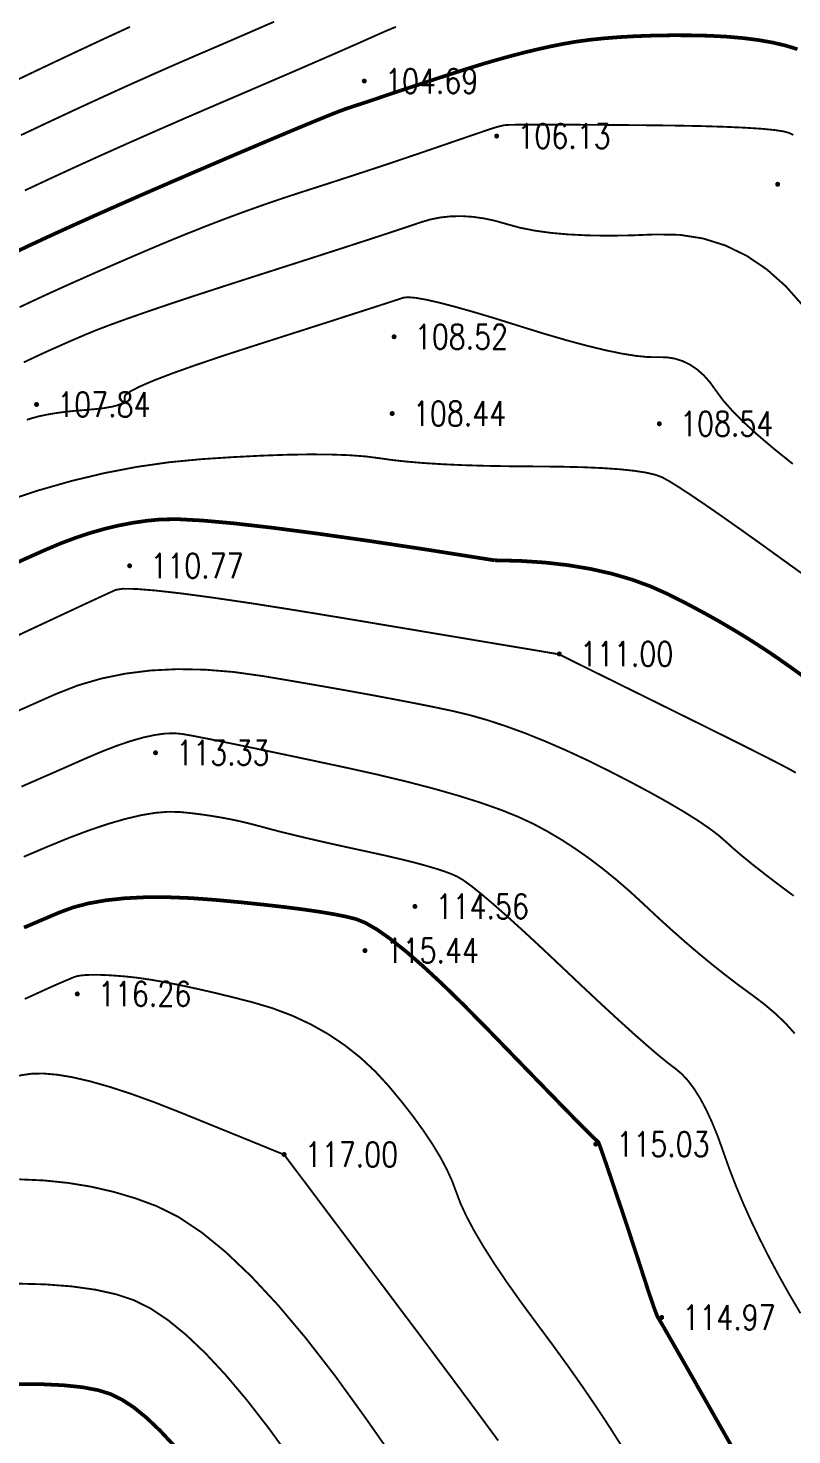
# Model space of a CAD drawing. Extents: x 532522 to 2902776, y -101917278 to 111238625.
# Drawn here: x 1189989 to 1220888, y 2896632 to 2953545 of the extents above; entities that cross this region are included whole.
import ezdxf
from ezdxf.enums import TextEntityAlignment as Align

# ---------------------------------------------------------------- set-up
doc = ezdxf.new("R2010")
doc.units = 0
doc.header["$LTSCALE"] = 1000
doc.header["$MEASUREMENT"] = 0
doc.layers.get('0').update_dxf_attribs({"linetype": 'CONTINUOUS'})
doc.layers.add('Õ÷μØºìÏß', color=20, linetype='CONTINUOUS')
doc.layers.add('新地形图', color=7, linetype='CONTINUOUS')
doc.styles.add('HZ', font='rs', dxfattribs={"width": 0.8, "bigfont": 'hztxt'})

# ---------------------------------------------------------------- blocks, each defined once
blk = doc.blocks.new('GC200')
at = {"linetype": 'Continuous', "const_width": 0.2, "flags": 128}
blk.add_lwpolyline([(-0.1, 0, 1), (0.1, 0, 1)], format="xyb", close=True, dxfattribs=at)
blk = doc.blocks.new('A$C22E77CCE')
at = {"layer": '新地形图', "color": 53, "linetype": 'Continuous', "flags": 128}
for points, const_width in [([(317555, 325661), (318837, 326272), (320026, 326833), (321124, 327346), (322129, 327809)], 75), ([(317714, 323425), (318850, 323962), (319959, 324480), (321040, 324978), (322093, 325457), (323119, 325915), (324117, 326355), (325088, 326774), (326045, 327185), (327001, 327599), (327956, 328016)], 75), ([(317874, 321189), (318864, 321653), (319892, 322127), (320956, 322611), (322058, 323104), (323196, 323607), (324372, 324120), (325585, 324643), (326764, 325148), (327837, 325610), (328805, 326027), (329667, 326401), (330424, 326730), (331075, 327016), (331620, 327257), (332060, 327454), (332460, 327631), (332884, 327809)], 75), ([(317952, 311909), (318201, 311988), (318479, 312060), (318788, 312124), (319127, 312181), (319496, 312231), (319896, 312273), (320326, 312308), (320740, 312344), (321092, 312386), (321382, 312437), (321610, 312494), (321776, 312559), (321880, 312632), (321922, 312712), (321902, 312800), (321940, 312913), (322155, 313069), (322548, 313269), (323118, 313512), (323866, 313798), (324791, 314127), (325894, 314500), (327174, 314915), (328465, 315328), (329602, 315692), (330585, 316007), (331413, 316274), (332086, 316491), (332605, 316659), (332970, 316778), (333180, 316848), (333370, 316870), (333674, 316845), (334091, 316773), (334622, 316653), (335267, 316486), (336026, 316272), (336899, 316011), (337885, 315702), (338886, 315391), (339800, 315125), (340629, 314902), (341372, 314723), (342029, 314587), (342600, 314496), (343085, 314448), (343485, 314444), (343833, 314439), (344166, 314386), (344483, 314287), (344785, 314141), (345071, 313947), (345342, 313707), (345597, 313420), (345836, 313086), (346115, 312705), (346490, 312280), (346960, 311809), (347525, 311292), (348186, 310731), (348942, 310124)], 75), ([(349744, 305379), (348720, 306117), (347722, 306836), (346828, 307474), (346039, 308030), (345354, 308504), (344772, 308897), (344295, 309208), (343923, 309437), (343654, 309585), (343384, 309686), (343007, 309773), (342524, 309847), (341933, 309909), (341235, 309957), (340431, 309992), (339519, 310014), (338501, 310023), (337465, 310031), (336500, 310048), (335605, 310075), (334782, 310112), (334030, 310159), (333349, 310216), (332738, 310282), (332199, 310359), (331646, 310429), (330994, 310478), (330243, 310505), (329394, 310511), (328446, 310495), (327399, 310457), (326253, 310398), (325009, 310317), (323710, 310193), (322401, 310005), (321082, 309752), (319754, 309434), (318415, 309052), (317066, 308605)], 75), ([(336861, 306226), (334192, 306648), (331803, 307009), (329695, 307308), (327868, 307545), (326322, 307721), (325058, 307835), (324074, 307888), (323371, 307879), (322806, 307825), (322237, 307743), (321664, 307633), (321087, 307495), (320505, 307329), (319918, 307134), (319328, 306912), (318733, 306661), (318119, 306388), (317472, 306097)], 150), ([(316903, 302864), (317996, 303377), (318946, 303821), (319753, 304198), (320417, 304508), (320938, 304749), (321316, 304923), (321551, 305030), (321839, 305075), (322377, 305066), (323163, 305003), (324199, 304886), (325484, 304714), (327018, 304489), (328801, 304208), (330833, 303874), (332855, 303535), (334608, 303241), (336092, 302992), (337307, 302789), (338252, 302630), (338929, 302517), (339336, 302448), (339474, 302425), (339480, 302423), (339491, 302418), (339507, 302411), (339528, 302400), (339555, 302387), (339586, 302372), (339623, 302353), (339665, 302332), (339777, 302276), (340023, 302154), (340403, 301966), (340918, 301711), (341567, 301391), (342351, 301003), (343269, 300550), (344321, 300030), (345374, 299509), (346296, 299051), (347086, 298656), (347745, 298324), (348271, 298056), (348666, 297850), (348929, 297708), (349061, 297629)], 75), ([(317467, 300077), (318275, 300437), (319126, 300815), (320020, 301165), (320960, 301440), (321944, 301641), (322973, 301769), (324046, 301822), (325164, 301801), (326327, 301706), (327534, 301537), (328729, 301335), (329854, 301140), (330911, 300954), (331897, 300775), (332815, 300603), (333663, 300440), (334442, 300284), (335151, 300135), (335841, 299971), (336561, 299767), (337311, 299522), (338092, 299238), (338903, 298913), (339744, 298548), (340615, 298144), (341516, 297699), (342392, 297248), (343186, 296823), (343898, 296426), (344528, 296056), (345076, 295712), (345543, 295396), (345928, 295107), (346230, 294844), (346525, 294576), (346885, 294269), (347310, 293922), (347801, 293537), (348356, 293112), (348977, 292649)], 75), ([(317734, 297068), (318375, 297348), (319024, 297632), (319682, 297922), (320347, 298216), (320994, 298491), (321595, 298723), (322149, 298911), (322658, 299056), (323121, 299157), (323539, 299215), (323910, 299229), (324235, 299200), (324602, 299135), (325100, 299040), (325729, 298915), (326488, 298760), (327377, 298576), (328397, 298362), (329548, 298119), (330828, 297846), (332125, 297558), (333324, 297271), (334424, 296985), (335425, 296699), (336329, 296413), (337134, 296129), (337840, 295844), (338448, 295561), (339007, 295261), (339567, 294931), (340127, 294568), (340689, 294175), (341250, 293749), (341813, 293292), (342376, 292804), (342940, 292284), (343502, 291758), (344059, 291252), (344611, 290766), (345158, 290300), (345700, 289854), (346238, 289428), (346771, 289022), (347299, 288636), (347800, 288257), (348254, 287871), (348661, 287480), (349019, 287082)], 75), ([(317621, 285377), (318125, 285452), (318609, 285463), (319170, 285415), (319808, 285309), (320521, 285144), (321311, 284920), (322176, 284638), (323118, 284297), (324136, 283897), (325127, 283495), (325985, 283146), (326712, 282851), (327307, 282609), (327769, 282420), (328100, 282285), (328300, 282203), (328367, 282175), (328451, 282063), (328701, 281730), (329116, 281178), (329697, 280404), (330444, 279411), (331357, 278197), (332435, 276762), (333679, 275108), (334935, 273431), (336049, 271932), (337023, 270610)], 75), ([(317654, 281180), (318642, 281136), (319604, 281038), (320543, 280885), (321456, 280676), (322346, 280413), (323210, 280094), (324088, 279658), (325016, 279040), (325995, 278241), (327025, 277261), (328106, 276101), (329237, 274759), (330419, 273236), (331651, 271532), (332830, 269849)], 75), ([(317476, 276964), (318688, 276932), (319775, 276849), (320736, 276714), (321573, 276528), (322284, 276291), (322952, 275959), (323658, 275489), (324403, 274881), (325186, 274136), (326008, 273253), (326869, 272232), (327768, 271073), (328705, 269777)], 75), ([(317475, 272896), (318517, 272893), (319427, 272851), (320203, 272770), (320847, 272648), (321358, 272488), (321815, 272260), (322300, 271938), (322810, 271521), (323347, 271010), (323911, 270405)], 150)]:
    blk.add_lwpolyline(points, dxfattribs=dict(at, const_width=const_width))
at = {"layer": '新地形图', "color": 53, "linetype": 'Continuous'}
for points, const_width, elevation in [([(349128, 326905), (348660, 327048), (348140, 327170), (347570, 327271), (346950, 327351), (346279, 327410), (345558, 327448), (344787, 327465), (344009, 327466), (343269, 327454), (342568, 327429), (341905, 327391), (341281, 327341), (340694, 327279), (340146, 327204), (339636, 327116), (339137, 327015), (338624, 326901), (338095, 326774), (337551, 326633), (336991, 326479), (336416, 326311), (335826, 326130), (335221, 325936), (334638, 325745), (334115, 325573), (333652, 325420), (333249, 325287), (332906, 325173), (332623, 325079), (332400, 325004), (332237, 324948), (332101, 324902), (331960, 324854), (331813, 324805), (331660, 324754), (331502, 324702), (331338, 324649), (331169, 324594), (330994, 324538), (330747, 324450), (330363, 324302), (329842, 324092), (329183, 323820), (328386, 323487), (327451, 323093), (326380, 322638), (325170, 322121), (323929, 321587), (322760, 321080), (321665, 320599), (320644, 320146), (319696, 319719), (318821, 319319), (318020, 318946), (317292, 318600)], 150, 105000), ([(348965, 323433), (348806, 323512), (348578, 323576), (348203, 323634), (347680, 323684), (347010, 323727), (346191, 323764), (345225, 323793), (344112, 323815), (342850, 323829), (341595, 323839), (340499, 323846), (339563, 323850), (338787, 323852), (338170, 323851), (337713, 323847), (337415, 323840), (337277, 323830), (337219, 323818), (337158, 323804), (337095, 323789), (337031, 323773), (336965, 323755), (336897, 323735), (336827, 323713), (336756, 323690), (336653, 323656), (336490, 323601), (336267, 323525), (335983, 323428), (335638, 323310), (335234, 323171), (334768, 323011), (334243, 322830), (333675, 322636), (333084, 322436), (332471, 322231), (331833, 322019), (331173, 321802), (330489, 321580), (329783, 321351), (329052, 321117), (328305, 320872), (327547, 320613), (326778, 320339), (325999, 320051), (325208, 319747), (324406, 319429), (323594, 319096), (322770, 318749), (321965, 318402), (321208, 318074), (320498, 317762), (319836, 317468), (319221, 317191), (318654, 316932), (318134, 316690), (317662, 316466)], 75, 106000), ([(349380, 316498), (348656, 317314), (347887, 317997), (347074, 318546), (346216, 318962), (345315, 319245), (344368, 319394), (343378, 319409), (342398, 319371), (341485, 319358), (340637, 319371), (339856, 319410), (339140, 319474), (338491, 319565), (337907, 319680), (337390, 319822), (336912, 319958), (336445, 320058), (335991, 320122), (335548, 320150), (335116, 320142), (334697, 320098), (334289, 320018), (333894, 319902), (333446, 319750), (332885, 319563), (332209, 319340), (331418, 319082), (330513, 318789), (329494, 318460), (328360, 318096), (327111, 317696), (325863, 317294), (324731, 316925), (323715, 316587), (322814, 316281), (322030, 316007), (321361, 315765), (320808, 315555), (320371, 315377), (320002, 315218), (319656, 315068), (319331, 314925), (319028, 314790), (318746, 314664), (318487, 314545), (318249, 314434), (318033, 314332), (317833, 314236)], 75, 107000), ([(336861, 306226), (337907, 306202), (338905, 306136), (339855, 306028), (340759, 305877), (341615, 305684), (342423, 305449), (343185, 305171), (343899, 304852), (344581, 304507), (345246, 304154), (345895, 303794), (346527, 303425), (347143, 303049), (347742, 302665), (348324, 302273), (348890, 301873), (349434, 301481)], 150, 110000), ([(317826, 294229), (318732, 294616), (319626, 294984), (320458, 295297), (321228, 295557), (321936, 295762), (322581, 295913), (323165, 296010), (323687, 296052), (324147, 296041), (324572, 295998), (324992, 295947), (325404, 295887), (325811, 295820), (326211, 295744), (326605, 295660), (326992, 295567), (327373, 295467), (327771, 295359), (328211, 295245), (328693, 295126), (329217, 295000), (329782, 294869), (330390, 294732), (331039, 294588), (331729, 294439), (332409, 294290), (333025, 294147), (333577, 294011), (334065, 293880), (334489, 293756), (334850, 293639), (335147, 293527), (335380, 293422), (335622, 293275), (335948, 293038), (336357, 292711), (336849, 292293), (337425, 291786), (338083, 291188), (338825, 290501), (339649, 289723), (340478, 288939), (341232, 288235), (341911, 287609), (342515, 287063), (343045, 286596), (343499, 286207), (343878, 285898), (344182, 285667), (344447, 285447), (344706, 285167), (344959, 284829), (345207, 284431), (345450, 283974), (345687, 283458), (345919, 282884), (346146, 282250), (346383, 281580), (346648, 280897), (346939, 280200), (347258, 279491), (347604, 278769), (347977, 278033), (348377, 277284), (348804, 276522), (349252, 275761)], 75, 114000), ([(317838, 291366), (318301, 291565), (318786, 291772), (319291, 291987), (319840, 292188), (320459, 292348), (321146, 292469), (321902, 292551), (322726, 292593), (323619, 292596), (324581, 292559), (325612, 292483), (326632, 292387), (327562, 292290), (328403, 292194), (329154, 292098), (329815, 292002), (330386, 291906), (330867, 291810), (331259, 291714), (331645, 291560), (332110, 291293), (332654, 290912), (333276, 290416), (333978, 289807), (334759, 289083), (335618, 288245), (336557, 287294), (337478, 286344), (338286, 285511), (338980, 284797), (339561, 284200), (340029, 283721), (340383, 283360), (340624, 283116), (340751, 282990), (340817, 282927), (340876, 282871), (340927, 282824), (340971, 282783), (341006, 282751), (341034, 282726), (341054, 282708), (341066, 282699), (341084, 282664), (341120, 282573), (341174, 282425), (341247, 282219), (341338, 281957), (341448, 281638), (341576, 281262), (341722, 280830), (341876, 280371), (342028, 279919), (342177, 279473), (342323, 279034), (342466, 278600), (342606, 278173), (342744, 277752), (342878, 277337), (343004, 276949), (343116, 276609), (343214, 276318), (343298, 276075), (343367, 275880), (343422, 275733), (343463, 275635), (343490, 275585), (343546, 275495), (343673, 275278), (343872, 274934), (344142, 274462), (344485, 273864), (344899, 273138), (345384, 272285), (345942, 271304), (346498, 270326)], 150, 115000), ([(317867, 288478), (318267, 288660), (318595, 288809), (318849, 288925), (319031, 289006), (319139, 289054), (319213, 289086), (319291, 289120), (319374, 289155), (319460, 289192), (319551, 289231), (319646, 289272), (319746, 289314), (319849, 289359), (319975, 289399), (320140, 289428), (320345, 289447), (320590, 289456), (320874, 289454), (321198, 289442), (321562, 289419), (321966, 289386), (322416, 289337), (322919, 289264), (323476, 289169), (324086, 289051), (324749, 288910), (325466, 288747), (326235, 288560), (327058, 288351), (327889, 288105), (328680, 287807), (329432, 287457), (330146, 287055), (330820, 286602), (331456, 286098), (332053, 285541), (332611, 284933), (333124, 284312), (333588, 283716), (334002, 283145), (334366, 282599), (334680, 282079), (334944, 281583), (335159, 281113), (335324, 280668), (335497, 280207), (335737, 279687), (336044, 279110), (336418, 278474), (336858, 277781), (337366, 277029), (337940, 276219), (338580, 275351), (339237, 274467), (339859, 273608), (340446, 272774), (340998, 271965), (341515, 271182), (341997, 270424)], 75, 116000)]:
    blk.add_lwpolyline(points, dxfattribs=dict(at, const_width=const_width, elevation=elevation))
at = {"layer": '新地形图', "color": 53, "linetype": 'Continuous', "xscale": 500, "yscale": 500, "zscale": 1000}
for p in [(331605, 325616, 104685), (336961, 323390, 106134), (348330, 321439, 106642), (332811, 315270, 108517), (318345, 312531, 107844), (332734, 312163, 108441), (343542, 311749, 108543), (322111, 306004, 110769), (339495, 302437, 110995), (323159, 298439, 113326), (333655, 292221, 114562), (331632, 290436, 115439), (319993, 288681, 116258), (340966, 282604, 115032), (328363, 282186, 116999), (343637, 275592, 114970)]:
    blk.add_blockref('GC200', p, dxfattribs=at)
at = {"layer": '新地形图', "color": 53, "linetype": 'Continuous', "style": 'HZ', "width": 0.8}
for s, p in [('104.69', (334330, 325616)), ('106.13', (339686, 323390)), ('108.52', (335536, 315270)), ('107.84', (321070, 312531)), ('108.44', (335459, 312163)), ('108.54', (346267, 311749)), ('110.77', (324836, 306004)), ('111.00', (342220, 302437)), ('113.33', (325884, 298439)), ('114.56', (336380, 292221)), ('115.44', (334357, 290436)), ('116.26', (322718, 288681)), ('115.03', (343691, 282604)), ('117.00', (331088, 282186)), ('114.97', (346362, 275592))]:
    blk.add_text(s, height=1000, dxfattribs=at).set_placement(p, align=Align.MIDDLE)

msp = doc.modelspace()

# ---------------------------------------------------------------- block references
at = {"layer": 'Õ÷μØºìÏß', "color": 1, "linetype": 'Continuous'}
msp.add_blockref('A$C22E77CCE', (871984, 2625789), dxfattribs=at)

doc.saveas('drawing.dxf')
